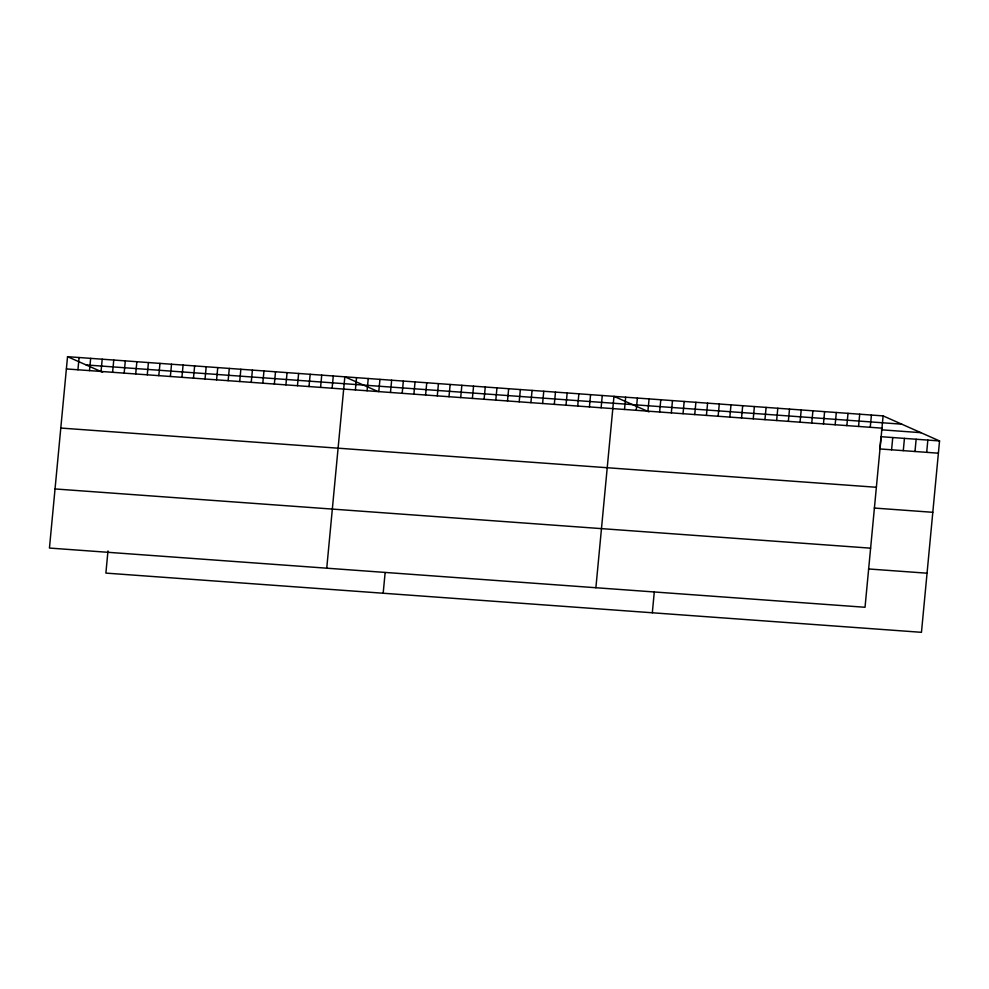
<?xml version="1.0" encoding="UTF-8"?>
<svg xmlns="http://www.w3.org/2000/svg" width="989" height="989" viewBox="0 0 989 989"><rect width="100%" height="100%" fill="white"/><g stroke="black" fill="none" stroke-linecap="round" stroke-linejoin="round"><path stroke-width="1.48" d="M67.536 356.683L49.45 548.054L865.029 607.271L883.115 415.899L67.536 356.683L102.609 372.247M77.933 369.775L79.095 357.524M89.492 370.615L90.654 358.364M101.039 371.456L102.201 359.205M112.598 372.297L113.76 360.045M124.157 373.137L125.306 360.874M107.974 550.935L105.885 573.101L921.464 632.317L939.55 440.946L883.115 415.899M135.703 373.978L136.865 361.714M147.262 374.806L148.424 362.555M158.809 375.647L159.971 363.396M170.368 376.488L171.53 364.236M181.927 377.328L183.076 365.077M193.473 378.169L194.635 365.918M205.032 379.01L206.194 366.746M216.579 379.85L217.741 367.587M228.138 380.678L229.3 368.427M239.697 381.519L240.846 369.268M251.243 382.36L252.405 370.109M262.802 383.2L263.964 370.949M274.349 384.041L275.511 371.79M285.908 384.882L287.07 372.618M297.466 385.722L298.616 373.459M309.013 386.551L310.175 374.299M320.572 387.391L321.734 375.14M332.119 388.232L333.281 375.981M326.741 568.193L344.84 376.821L377.168 391.162M355.385 389.926L356.534 377.662M367.08 390.766L368.242 378.515M378.787 391.619L379.937 379.368M390.482 392.472L391.644 380.221M383.176 593.227L385.141 572.544M402.189 393.325L403.339 381.062M413.884 394.166L415.046 381.915M425.591 395.019L426.754 382.768M437.286 395.872L438.448 383.621M448.994 396.713L450.156 384.461M460.701 397.566L461.851 385.314M472.396 398.419L473.558 386.167M484.103 399.272L485.253 387.008M495.798 400.112L496.96 387.861M507.505 400.965L508.655 388.714M519.2 401.818L520.362 389.567M530.908 402.671L532.07 390.408M542.602 403.512L543.765 391.261M554.31 404.365L555.472 392.114M566.005 405.218L567.167 392.967M577.712 406.059L578.874 393.807M589.419 406.912L590.569 394.66M601.114 407.765L602.276 395.513M595.885 587.738L613.971 396.354L649.044 411.918M624.516 409.458L625.678 397.207M636.224 410.311L637.373 398.06M647.919 411.164L649.081 398.913M659.626 412.017L660.788 399.754M652.32 612.772L654.273 592.09M671.321 412.858L672.483 400.607M683.028 413.711L684.19 401.46M694.735 414.564L695.885 402.313M706.43 415.405L707.592 403.153M718.138 416.258L719.287 404.007M729.833 417.111L730.995 404.86M741.54 417.964L742.69 405.7M753.235 418.804L754.397 406.553M764.942 419.657L766.104 407.406M776.637 420.51L777.799 408.259M788.344 421.351L789.506 409.1M800.039 422.204L801.201 409.953M811.746 423.057L812.909 410.806M823.454 423.91L824.603 411.647M835.149 424.751L836.311 412.5M846.856 425.604L848.006 413.353M858.551 426.457L859.713 414.206M870.258 427.31L871.408 415.046M891.584 449.797L892.746 437.546M903.291 450.65L904.441 438.387M914.986 451.491L916.148 439.24M926.693 452.344L927.843 440.093M86.167 364.953L901.733 424.17M66.387 368.934L881.953 428.15M881.434 429.807L920.932 432.675M939.55 440.946L881.038 436.693L879.889 448.944L938.388 453.197M60.799 428.052L876.365 487.268M874.301 508.049L932.8 512.302M55.038 488.949L870.617 548.166M868.54 568.959L927.052 573.2"/></g></svg>
